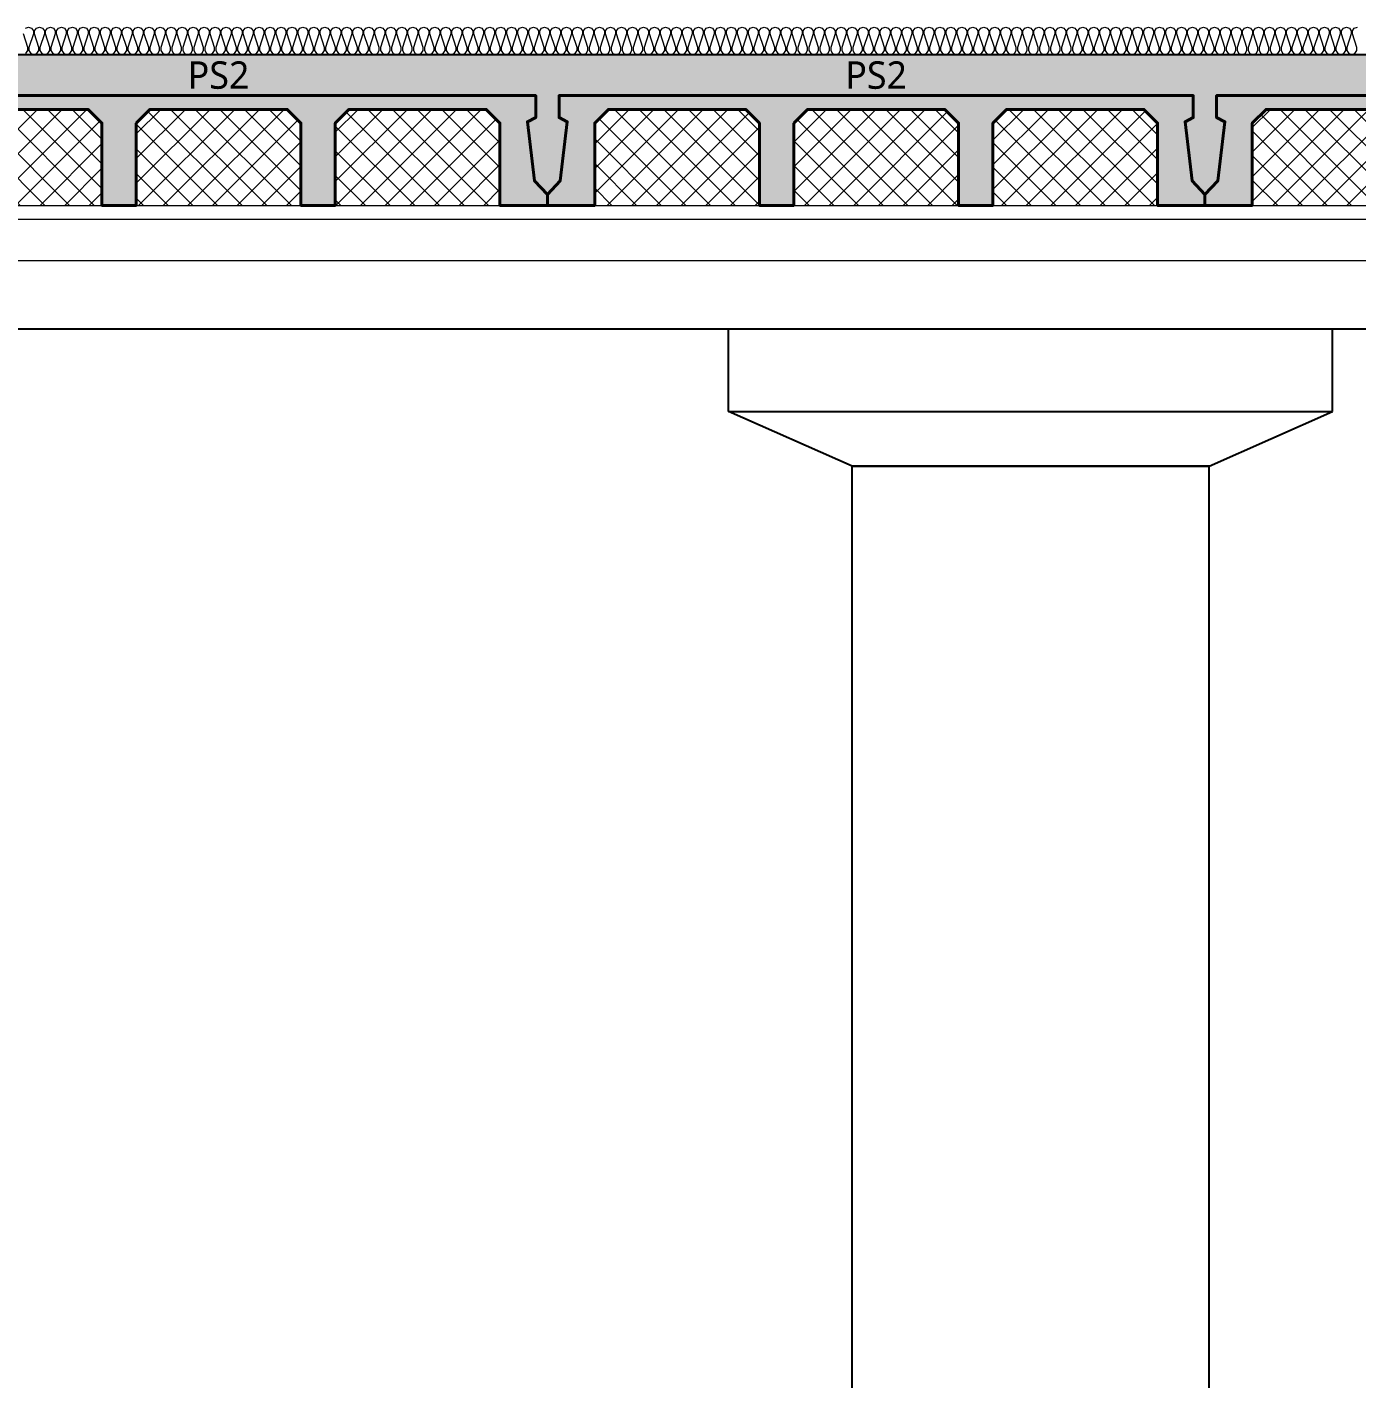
# Model space of a CAD drawing. Header units: millimetres. Extents: x 0 to 420000, y 0 to 297000.
# Drawn here: x 119357 to 124201, y 39375 to 44300 of the extents above; entities that cross this region are included whole.
import ezdxf
from ezdxf.enums import TextEntityAlignment as Align

# ---------------------------------------------------------------- set-up
doc = ezdxf.new("R2010")
doc.units = ezdxf.units.MM
doc.linetypes.add('0731_main_plan$0$form_$0$y-Landschaft$0$_$1$20120914_Verkehrsflächen_Grün$0$20120628_xref - Gammel$1$3_H-GL_F1_U3 - Default$0${ Offset Lines }', pattern=[0])
doc.linetypes.add('CEN', pattern=[62, 60, -1, 0, -1])
for name, color, linetype, lineweight in [('A-AXIS-LINE', 1, 'CEN', 15), ('A-CONC-LIN1', 2, 'Continuous', 40), ('A-CONC-LIN2', 7, 'Continuous', 25), ('A-ELEV-LIN2', 7, 'Continuous', 25), ('A-XXXX-INSL1', 15, 'Continuous', 18), ('A-XXXX-INSL2', 8, 'Continuous', 18)]:
    doc.layers.add(name, color=color, linetype=linetype, lineweight=lineweight)
doc.layers.add('A-CONC-SOLD', color=253, linetype='CEN')
doc.layers.add('A-XXXX-NPLT', color=144, linetype='Continuous', lineweight=15, plot=False)
doc.styles.add('맑은고딕', font='')
doc.styles.get('맑은고딕').set_extended_font_data('Malgun Gothic')

# ---------------------------------------------------------------- blocks, each defined once
blk = doc.blocks.new('axis(211208)')
at = {"layer": 'A-AXIS-LINE', "ltscale": 1000}
blk.add_line((4631788.1, -422118.7), (4955413.1, -422118.7), dxfattribs=at)
blk = doc.blocks.new('PS2')
at = {"layer": 'A-CONC-SOLD'}
h = blk.add_hatch(color=256, dxfattribs=at)
h.dxf.hatch_style = 1
h.paths.add_polyline_path([(1197.5, 0), (-1197.5, 0), (-1197.5, -510), (-1150.5, -460), (-1125, -245), (-1155, -230), (-1155, -150), (1155, -150), (1155, -230), (1125, -245), (1150.5, -460), (1197.5, -510)])
h = blk.add_hatch(color=256, dxfattribs=at)
h.dxf.hatch_style = 1
h.paths.add_polyline_path([(-1150.5, -460), (-1197.5, -510), (-1197.5, -550), (-1025, -550), (-1025, -510), (-1025, -250), (-975, -200), (-475, -200), (-425, -250), (-425, -510), (-425, -550), (-300, -550), (-300, -510), (-300, -250), (-250, -200), (250, -200), (300, -250), (300, -510), (300, -550), (425, -550), (425, -510), (425, -250), (475, -200), (975, -200), (1025, -250), (1025, -510), (1025, -550), (1197.5, -550), (1197.5, -510), (1150.5, -460), (1125, -245), (1155, -230), (1155, -150), (-1155, -150), (-1155, -230), (-1125, -245)])
at = {"layer": 'A-XXXX-INSL2'}
h = blk.add_hatch(dxfattribs=at)
h.set_pattern_fill('ANSI37', color=256, scale=20)
h.set_pattern_definition([(45, (-289951.5, -41968), (-44.90128, 44.90128), []), (135, (-289951.5, -41968), (-44.90128, -44.90128), [])])
h.paths.add_polyline_path([(-975, -200), (-1025, -250), (-1025, -510), (-1025, -550), (-425, -550), (-425, -510), (-425, -250), (-475, -200)])
h.paths.add_polyline_path([(-250, -200), (-300, -250), (-300, -510), (-300, -550), (300, -550), (300, -510), (300, -250), (250, -200)])
h.paths.add_polyline_path([(425, -510), (425, -550), (1025, -550), (1025, -510), (1025, -250), (975, -200), (475, -200), (425, -250)])
at = {"layer": 'A-CONC-LIN1', "color": 2, "linetype": '0731_main_plan$0$form_$0$y-Landschaft$0$_$1$20120914_Verkehrsflächen_Grün$0$20120628_xref - Gammel$1$3_H-GL_F1_U3 - Default$0${ Offset Lines }'}
blk.add_lwpolyline([(-300, -250), (-300, -510), (-300, -510), (-300, -550), (-425, -550), (-425, -510), (-425, -510), (-425, -250), (-475, -200), (-975, -200), (-1025, -250), (-1025, -510), (-1025, -510), (-1025, -550), (-1197.5, -550), (-1197.5, -510), (-1150.5, -460), (-1125, -245), (-1155, -230), (-1155, -150), (1155, -150), (1155, -230), (1125, -245), (1150.5, -460), (1197.5, -510), (1197.5, -550), (1025, -550), (1025, -510), (1025, -510), (1025, -250), (975, -200), (475, -200), (425, -250), (425, -510), (425, -510), (425, -550), (300, -550), (300, -510), (300, -510), (300, -250), (250, -200), (-250, -200)], close=True, dxfattribs=at)
at = {"layer": 'A-CONC-LIN2'}
blk.add_line((-1197.5, 0), (1197.5, 0), dxfattribs=at)
at = {"layer": 'A-XXXX-NPLT'}
for p, q in [((-1025, -550), (-425, -550)), ((-300, -550), (300, -550)), ((425, -550), (1025, -550))]:
    blk.add_line(p, q, dxfattribs=at)
at = {"layer": 'A-XXXX-NPLT', "style": '맑은고딕'}
blk.add_text('PS2', height=100, dxfattribs=at).set_placement((0, -75), align=Align.MIDDLE)
blk = doc.blocks.new('냉동층(220321)')
at = {"layer": 'A-ELEV-LIN2'}
for p, q in [((4683400.3, -402368.7), (4737823.8, -402368.7)), ((4692223.8, -402668.7), (4692223.8, -402368.7)), ((4694423.8, -402668.7), (4694423.8, -402368.7)), ((4692223.8, -402668.7), (4694423.8, -402668.7)), ((4692673.8, -402868.7), (4692223.8, -402668.7)), ((4693973.8, -402868.7), (4694423.8, -402668.7)), ((4692673.8, -402868.7), (4693973.8, -402868.7)), ((4692673.8, -411118.7), (4692673.8, -402868.7)), ((4693973.8, -402868.7), (4692673.8, -402868.7)), ((4693973.8, -411118.7), (4693973.8, -402868.7))]:
    blk.add_line(p, q, dxfattribs=at)
at = {"layer": 'A-XXXX-INSL1'}
blk.add_lwpolyline([(4685273.8, -401968.7), (4725973.8, -401968.7), (4725973.8, -402418.7), (4726673.8, -402418.7), (4726673.8, -401968.7), (4734973.8, -401968.7)], dxfattribs=at)
at = {"layer": 'A-XXXX-INSL2'}
for points in [[(4689664.8, -401364.7), (4689671.8, -401354.7), (4689671.8, -401343.7), (4689655.8, -401293.7)], [(4689662.8, -401272.7), (4689673.8, -401268.7), (4689684.8, -401272.7), (4689691.8, -401282.7), (4689691.8, -401293.7), (4689675.8, -401343.7), (4689675.8, -401354.7), (4689682.8, -401364.7), (4689693.8, -401368.7), (4689704.8, -401364.7), (4689711.8, -401354.7), (4689711.8, -401343.7), (4689695.8, -401293.7), (4689695.8, -401282.7), (4689702.8, -401272.7), (4689713.8, -401268.7), (4689724.8, -401272.7), (4689731.8, -401282.7), (4689731.8, -401293.7), (4689715.8, -401343.7), (4689715.8, -401354.7), (4689722.8, -401364.7), (4689733.8, -401368.7), (4689744.8, -401364.7), (4689751.8, -401354.7), (4689751.8, -401343.7), (4689735.8, -401293.7), (4689735.8, -401282.7), (4689742.8, -401272.7), (4689753.8, -401268.7), (4689764.8, -401272.7), (4689771.8, -401282.7), (4689771.8, -401293.7), (4689755.8, -401343.7), (4689755.8, -401354.7), (4689762.8, -401364.7), (4689773.8, -401368.7), (4689784.8, -401364.7), (4689791.8, -401354.7), (4689791.8, -401343.7), (4689775.8, -401293.7), (4689775.8, -401282.7), (4689782.8, -401272.7), (4689793.8, -401268.7), (4689804.8, -401272.7), (4689811.8, -401282.7), (4689811.8, -401293.7), (4689795.8, -401343.7), (4689795.8, -401354.7), (4689802.8, -401364.7), (4689813.8, -401368.7), (4689824.8, -401364.7), (4689831.8, -401354.7), (4689831.8, -401343.7), (4689815.8, -401293.7), (4689815.8, -401282.7), (4689822.8, -401272.7), (4689833.8, -401268.7), (4689844.8, -401272.7), (4689851.8, -401282.7), (4689851.8, -401293.7), (4689835.8, -401343.7), (4689835.8, -401354.7), (4689842.8, -401364.7), (4689853.8, -401368.7), (4689864.8, -401364.7), (4689871.8, -401354.7), (4689871.8, -401343.7), (4689855.8, -401293.7), (4689855.8, -401282.7), (4689862.8, -401272.7), (4689873.8, -401268.7), (4689884.8, -401272.7), (4689891.8, -401282.7), (4689891.8, -401293.7), (4689875.8, -401343.7), (4689875.8, -401354.7), (4689882.8, -401364.7), (4689893.8, -401368.7), (4689904.8, -401364.7), (4689911.8, -401354.7), (4689911.8, -401343.7), (4689895.8, -401293.7), (4689895.8, -401282.7), (4689902.8, -401272.7), (4689913.8, -401268.7), (4689924.8, -401272.7), (4689931.8, -401282.7), (4689931.8, -401293.7), (4689915.8, -401343.7), (4689915.8, -401354.7), (4689922.8, -401364.7), (4689933.8, -401368.7), (4689944.8, -401364.7), (4689951.8, -401354.7), (4689951.8, -401343.7), (4689935.8, -401293.7), (4689935.8, -401282.7), (4689942.8, -401272.7), (4689953.8, -401268.7), (4689964.8, -401272.7), (4689971.8, -401282.7), (4689971.8, -401293.7), (4689955.8, -401343.7), (4689955.8, -401354.7), (4689962.8, -401364.7), (4689973.8, -401368.7), (4689984.8, -401364.7), (4689991.8, -401354.7), (4689991.8, -401343.7), (4689975.8, -401293.7), (4689975.8, -401282.7), (4689982.8, -401272.7), (4689993.8, -401268.7), (4690004.8, -401272.7), (4690011.8, -401282.7), (4690011.8, -401293.7), (4689995.8, -401343.7), (4689995.8, -401354.7), (4690002.8, -401364.7), (4690013.8, -401368.7), (4690024.8, -401364.7), (4690031.8, -401354.7), (4690031.8, -401343.7), (4690015.8, -401293.7), (4690015.8, -401282.7), (4690022.8, -401272.7), (4690033.8, -401268.7), (4690044.8, -401272.7), (4690051.8, -401282.7), (4690051.8, -401293.7), (4690035.8, -401343.7), (4690035.8, -401354.7), (4690042.8, -401364.7), (4690053.8, -401368.7), (4690064.8, -401364.7), (4690071.8, -401354.7), (4690071.8, -401343.7), (4690055.8, -401293.7), (4690055.8, -401282.7), (4690062.8, -401272.7), (4690073.8, -401268.7), (4690084.8, -401272.7), (4690091.8, -401282.7), (4690091.8, -401293.7), (4690075.8, -401343.7), (4690075.8, -401354.7), (4690082.8, -401364.7), (4690093.8, -401368.7), (4690104.8, -401364.7), (4690111.8, -401354.7), (4690111.8, -401343.7), (4690095.8, -401293.7), (4690095.8, -401282.7), (4690102.8, -401272.7), (4690113.8, -401268.7), (4690124.8, -401272.7), (4690131.8, -401282.7), (4690131.8, -401293.7), (4690115.8, -401343.7), (4690115.8, -401354.7), (4690122.8, -401364.7), (4690133.8, -401368.7), (4690144.8, -401364.7), (4690151.8, -401354.7), (4690151.8, -401343.7), (4690135.8, -401293.7), (4690135.8, -401282.7), (4690142.8, -401272.7), (4690153.8, -401268.7), (4690164.8, -401272.7), (4690171.8, -401282.7), (4690171.8, -401293.7), (4690155.8, -401343.7), (4690155.8, -401354.7), (4690162.8, -401364.7), (4690173.8, -401368.7), (4690184.8, -401364.7), (4690191.8, -401354.7), (4690191.8, -401343.7), (4690175.8, -401293.7), (4690175.8, -401282.7), (4690182.8, -401272.7), (4690193.8, -401268.7), (4690204.8, -401272.7), (4690211.8, -401282.7), (4690211.8, -401293.7), (4690195.8, -401343.7), (4690195.8, -401354.7), (4690202.8, -401364.7), (4690213.8, -401368.7), (4690224.8, -401364.7), (4690231.8, -401354.7), (4690231.8, -401343.7), (4690215.8, -401293.7), (4690215.8, -401282.7), (4690222.8, -401272.7), (4690233.8, -401268.7), (4690244.8, -401272.7), (4690251.8, -401282.7), (4690251.8, -401293.7), (4690235.8, -401343.7), (4690235.8, -401354.7), (4690242.8, -401364.7), (4690253.8, -401368.7), (4690264.8, -401364.7), (4690271.8, -401354.7), (4690271.8, -401343.7), (4690255.8, -401293.7), (4690255.8, -401282.7), (4690262.8, -401272.7), (4690273.8, -401268.7), (4690284.8, -401272.7), (4690291.8, -401282.7), (4690291.8, -401293.7), (4690275.8, -401343.7), (4690275.8, -401354.7), (4690282.8, -401364.7), (4690293.8, -401368.7), (4690304.8, -401364.7), (4690311.8, -401354.7), (4690311.8, -401343.7), (4690295.8, -401293.7), (4690295.8, -401282.7), (4690302.8, -401272.7), (4690313.8, -401268.7), (4690324.8, -401272.7), (4690331.8, -401282.7), (4690331.8, -401293.7), (4690315.8, -401343.7), (4690315.8, -401354.7), (4690322.8, -401364.7), (4690333.8, -401368.7), (4690344.8, -401364.7), (4690351.8, -401354.7), (4690351.8, -401343.7), (4690335.8, -401293.7), (4690335.8, -401282.7), (4690342.8, -401272.7), (4690353.8, -401268.7), (4690364.8, -401272.7), (4690371.8, -401282.7), (4690371.8, -401293.7), (4690355.8, -401343.7), (4690355.8, -401354.7), (4690362.8, -401364.7), (4690373.8, -401368.7), (4690384.8, -401364.7), (4690391.8, -401354.7), (4690391.8, -401343.7), (4690375.8, -401293.7), (4690375.8, -401282.7), (4690382.8, -401272.7), (4690393.8, -401268.7), (4690404.8, -401272.7), (4690411.8, -401282.7), (4690411.8, -401293.7), (4690395.8, -401343.7), (4690395.8, -401354.7), (4690402.8, -401364.7), (4690413.8, -401368.7), (4690424.8, -401364.7), (4690431.8, -401354.7), (4690431.8, -401343.7), (4690415.8, -401293.7), (4690415.8, -401282.7), (4690422.8, -401272.7), (4690433.8, -401268.7), (4690444.8, -401272.7), (4690451.8, -401282.7), (4690451.8, -401293.7), (4690435.8, -401343.7), (4690435.8, -401354.7), (4690442.8, -401364.7), (4690453.8, -401368.7), (4690464.8, -401364.7), (4690471.8, -401354.7), (4690471.8, -401343.7), (4690455.8, -401293.7), (4690455.8, -401282.7), (4690462.8, -401272.7), (4690473.8, -401268.7), (4690484.8, -401272.7), (4690491.8, -401282.7), (4690491.8, -401293.7), (4690475.8, -401343.7), (4690475.8, -401354.7), (4690482.8, -401364.7), (4690493.8, -401368.7), (4690504.8, -401364.7), (4690511.8, -401354.7), (4690511.8, -401343.7), (4690495.8, -401293.7), (4690495.8, -401282.7), (4690502.8, -401272.7), (4690513.8, -401268.7), (4690524.8, -401272.7), (4690531.8, -401282.7), (4690531.8, -401293.7), (4690515.8, -401343.7), (4690515.8, -401354.7), (4690522.8, -401364.7), (4690533.8, -401368.7), (4690544.8, -401364.7), (4690551.8, -401354.7), (4690551.8, -401343.7), (4690535.8, -401293.7), (4690535.8, -401282.7), (4690542.8, -401272.7), (4690553.8, -401268.7), (4690564.8, -401272.7), (4690571.8, -401282.7), (4690571.8, -401293.7), (4690555.8, -401343.7), (4690555.8, -401354.7), (4690562.8, -401364.7), (4690573.8, -401368.7), (4690584.8, -401364.7), (4690591.8, -401354.7), (4690591.8, -401343.7), (4690575.8, -401293.7), (4690575.8, -401282.7), (4690582.8, -401272.7), (4690593.8, -401268.7), (4690604.8, -401272.7), (4690611.8, -401282.7), (4690611.8, -401293.7), (4690595.8, -401343.7), (4690595.8, -401354.7), (4690602.8, -401364.7), (4690613.8, -401368.7), (4690624.8, -401364.7), (4690631.8, -401354.7), (4690631.8, -401343.7), (4690615.8, -401293.7), (4690615.8, -401282.7), (4690622.8, -401272.7), (4690633.8, -401268.7), (4690644.8, -401272.7), (4690651.8, -401282.7), (4690651.8, -401293.7), (4690635.8, -401343.7), (4690635.8, -401354.7), (4690642.8, -401364.7), (4690653.8, -401368.7), (4690664.8, -401364.7), (4690671.8, -401354.7), (4690671.8, -401343.7), (4690655.8, -401293.7), (4690655.8, -401282.7), (4690662.8, -401272.7), (4690673.8, -401268.7), (4690684.8, -401272.7), (4690691.8, -401282.7), (4690691.8, -401293.7), (4690675.8, -401343.7), (4690675.8, -401354.7), (4690682.8, -401364.7), (4690693.8, -401368.7), (4690704.8, -401364.7), (4690711.8, -401354.7), (4690711.8, -401343.7), (4690695.8, -401293.7), (4690695.8, -401282.7), (4690702.8, -401272.7), (4690713.8, -401268.7), (4690724.8, -401272.7), (4690731.8, -401282.7), (4690731.8, -401293.7), (4690715.8, -401343.7), (4690715.8, -401354.7), (4690722.8, -401364.7), (4690733.8, -401368.7), (4690744.8, -401364.7), (4690751.8, -401354.7), (4690751.8, -401343.7), (4690735.8, -401293.7), (4690735.8, -401282.7), (4690742.8, -401272.7), (4690753.8, -401268.7), (4690764.8, -401272.7), (4690771.8, -401282.7), (4690771.8, -401293.7), (4690755.8, -401343.7), (4690755.8, -401354.7), (4690762.8, -401364.7), (4690773.8, -401368.7), (4690784.8, -401364.7), (4690791.8, -401354.7), (4690791.8, -401343.7), (4690775.8, -401293.7), (4690775.8, -401282.7), (4690782.8, -401272.7), (4690793.8, -401268.7), (4690804.8, -401272.7), (4690811.8, -401282.7), (4690811.8, -401293.7), (4690795.8, -401343.7), (4690795.8, -401354.7), (4690802.8, -401364.7), (4690813.8, -401368.7), (4690824.8, -401364.7), (4690831.8, -401354.7), (4690831.8, -401343.7), (4690815.8, -401293.7), (4690815.8, -401282.7), (4690822.8, -401272.7), (4690833.8, -401268.7), (4690844.8, -401272.7), (4690851.8, -401282.7), (4690851.8, -401293.7), (4690835.8, -401343.7), (4690835.8, -401354.7), (4690842.8, -401364.7), (4690853.8, -401368.7), (4690864.8, -401364.7), (4690871.8, -401354.7), (4690871.8, -401343.7), (4690855.8, -401293.7), (4690855.8, -401282.7), (4690862.8, -401272.7), (4690873.8, -401268.7), (4690884.8, -401272.7), (4690891.8, -401282.7), (4690891.8, -401293.7), (4690875.8, -401343.7), (4690875.8, -401354.7), (4690882.8, -401364.7), (4690893.8, -401368.7), (4690904.8, -401364.7), (4690911.8, -401354.7), (4690911.8, -401343.7), (4690895.8, -401293.7), (4690895.8, -401282.7), (4690902.8, -401272.7), (4690913.8, -401268.7), (4690924.8, -401272.7), (4690931.8, -401282.7), (4690931.8, -401293.7), (4690915.8, -401343.7), (4690915.8, -401354.7), (4690922.8, -401364.7), (4690933.8, -401368.7), (4690944.8, -401364.7), (4690951.8, -401354.7), (4690951.8, -401343.7), (4690935.8, -401293.7), (4690935.8, -401282.7), (4690942.8, -401272.7), (4690953.8, -401268.7), (4690964.8, -401272.7), (4690971.8, -401282.7), (4690971.8, -401293.7), (4690955.8, -401343.7), (4690955.8, -401354.7), (4690962.8, -401364.7), (4690973.8, -401368.7), (4690984.8, -401364.7), (4690991.8, -401354.7), (4690991.8, -401343.7), (4690975.8, -401293.7), (4690975.8, -401282.7), (4690982.8, -401272.7), (4690993.8, -401268.7), (4691004.8, -401272.7), (4691011.8, -401282.7), (4691011.8, -401293.7), (4690995.8, -401343.7), (4690995.8, -401354.7), (4691002.8, -401364.7), (4691013.8, -401368.7), (4691024.8, -401364.7), (4691031.8, -401354.7), (4691031.8, -401343.7), (4691015.8, -401293.7), (4691015.8, -401282.7), (4691022.8, -401272.7), (4691033.8, -401268.7), (4691044.8, -401272.7), (4691051.8, -401282.7), (4691051.8, -401293.7), (4691035.8, -401343.7), (4691035.8, -401354.7), (4691042.8, -401364.7), (4691053.8, -401368.7), (4691064.8, -401364.7), (4691071.8, -401354.7), (4691071.8, -401343.7), (4691055.8, -401293.7), (4691055.8, -401282.7), (4691062.8, -401272.7), (4691073.8, -401268.7), (4691084.8, -401272.7), (4691091.8, -401282.7), (4691091.8, -401293.7), (4691075.8, -401343.7), (4691075.8, -401354.7), (4691082.8, -401364.7), (4691093.8, -401368.7), (4691104.8, -401364.7), (4691111.8, -401354.7), (4691111.8, -401343.7), (4691095.8, -401293.7), (4691095.8, -401282.7), (4691102.8, -401272.7), (4691113.8, -401268.7), (4691124.8, -401272.7), (4691131.8, -401282.7), (4691131.8, -401293.7), (4691115.8, -401343.7), (4691115.8, -401354.7), (4691122.8, -401364.7), (4691133.8, -401368.7), (4691144.8, -401364.7), (4691151.8, -401354.7), (4691151.8, -401343.7), (4691135.8, -401293.7), (4691135.8, -401282.7), (4691142.8, -401272.7), (4691153.8, -401268.7), (4691164.8, -401272.7), (4691171.8, -401282.7), (4691171.8, -401293.7), (4691155.8, -401343.7), (4691155.8, -401354.7), (4691162.8, -401364.7), (4691173.8, -401368.7), (4691184.8, -401364.7), (4691191.8, -401354.7), (4691191.8, -401343.7), (4691175.8, -401293.7), (4691175.8, -401282.7), (4691182.8, -401272.7), (4691193.8, -401268.7), (4691204.8, -401272.7), (4691211.8, -401282.7), (4691211.8, -401293.7), (4691195.8, -401343.7), (4691195.8, -401354.7), (4691202.8, -401364.7), (4691213.8, -401368.7), (4691224.8, -401364.7), (4691231.8, -401354.7), (4691231.8, -401343.7), (4691215.8, -401293.7), (4691215.8, -401282.7), (4691222.8, -401272.7), (4691233.8, -401268.7), (4691244.8, -401272.7), (4691251.8, -401282.7), (4691251.8, -401293.7), (4691235.8, -401343.7), (4691235.8, -401354.7), (4691242.8, -401364.7), (4691253.8, -401368.7), (4691264.8, -401364.7), (4691271.8, -401354.7), (4691271.8, -401343.7), (4691255.8, -401293.7), (4691255.8, -401282.7), (4691262.8, -401272.7), (4691273.8, -401268.7), (4691284.8, -401272.7), (4691291.8, -401282.7), (4691291.8, -401293.7), (4691275.8, -401343.7), (4691275.8, -401354.7), (4691282.8, -401364.7), (4691293.8, -401368.7), (4691304.8, -401364.7), (4691311.8, -401354.7), (4691311.8, -401343.7), (4691295.8, -401293.7), (4691295.8, -401282.7), (4691302.8, -401272.7), (4691313.8, -401268.7), (4691324.8, -401272.7), (4691331.8, -401282.7), (4691331.8, -401293.7), (4691315.8, -401343.7), (4691315.8, -401354.7), (4691322.8, -401364.7), (4691333.8, -401368.7), (4691344.8, -401364.7), (4691351.8, -401354.7), (4691351.8, -401343.7), (4691335.8, -401293.7), (4691335.8, -401282.7), (4691342.8, -401272.7), (4691353.8, -401268.7), (4691364.8, -401272.7), (4691371.8, -401282.7), (4691371.8, -401293.7), (4691355.8, -401343.7), (4691355.8, -401354.7), (4691362.8, -401364.7), (4691373.8, -401368.7), (4691384.8, -401364.7), (4691391.8, -401354.7), (4691391.8, -401343.7), (4691375.8, -401293.7), (4691375.8, -401282.7), (4691382.8, -401272.7), (4691393.8, -401268.7), (4691404.8, -401272.7), (4691411.8, -401282.7), (4691411.8, -401293.7), (4691395.8, -401343.7), (4691395.8, -401354.7), (4691402.8, -401364.7), (4691413.8, -401368.7), (4691424.8, -401364.7), (4691431.8, -401354.7), (4691431.8, -401343.7), (4691415.8, -401293.7), (4691415.8, -401282.7), (4691422.8, -401272.7), (4691433.8, -401268.7), (4691444.8, -401272.7), (4691451.8, -401282.7), (4691451.8, -401293.7), (4691435.8, -401343.7), (4691435.8, -401354.7), (4691442.8, -401364.7), (4691453.8, -401368.7), (4691464.8, -401364.7), (4691471.8, -401354.7), (4691471.8, -401343.7), (4691455.8, -401293.7), (4691455.8, -401282.7), (4691462.8, -401272.7), (4691473.8, -401268.7), (4691484.8, -401272.7), (4691491.8, -401282.7), (4691491.8, -401293.7), (4691475.8, -401343.7), (4691475.8, -401354.7), (4691482.8, -401364.7), (4691493.8, -401368.7), (4691504.8, -401364.7), (4691511.8, -401354.7), (4691511.8, -401343.7), (4691495.8, -401293.7), (4691495.8, -401282.7), (4691502.8, -401272.7), (4691513.8, -401268.7), (4691524.8, -401272.7), (4691531.8, -401282.7), (4691531.8, -401293.7), (4691515.8, -401343.7), (4691515.8, -401354.7), (4691522.8, -401364.7), (4691533.8, -401368.7), (4691544.8, -401364.7), (4691551.8, -401354.7), (4691551.8, -401343.7), (4691535.8, -401293.7), (4691535.8, -401282.7), (4691542.8, -401272.7), (4691553.8, -401268.7), (4691564.8, -401272.7), (4691571.8, -401282.7), (4691571.8, -401293.7), (4691555.8, -401343.7), (4691555.8, -401354.7), (4691562.8, -401364.7), (4691573.8, -401368.7), (4691584.8, -401364.7), (4691591.8, -401354.7), (4691591.8, -401343.7), (4691575.8, -401293.7), (4691575.8, -401282.7), (4691582.8, -401272.7), (4691593.8, -401268.7), (4691604.8, -401272.7), (4691611.8, -401282.7), (4691611.8, -401293.7), (4691595.8, -401343.7), (4691595.8, -401354.7), (4691602.8, -401364.7), (4691613.8, -401368.7), (4691624.8, -401364.7), (4691631.8, -401354.7), (4691631.8, -401343.7), (4691615.8, -401293.7), (4691615.8, -401282.7), (4691622.8, -401272.7), (4691633.8, -401268.7), (4691644.8, -401272.7), (4691651.8, -401282.7), (4691651.8, -401293.7), (4691635.8, -401343.7), (4691635.8, -401354.7), (4691642.8, -401364.7), (4691653.8, -401368.7), (4691664.8, -401364.7), (4691671.8, -401354.7), (4691671.8, -401343.7), (4691655.8, -401293.7), (4691655.8, -401282.7), (4691662.8, -401272.7), (4691673.8, -401268.7), (4691684.8, -401272.7), (4691691.8, -401282.7), (4691691.8, -401293.7), (4691675.8, -401343.7), (4691675.8, -401354.7), (4691682.8, -401364.7), (4691693.8, -401368.7), (4691704.8, -401364.7), (4691711.8, -401354.7), (4691711.8, -401343.7), (4691695.8, -401293.7), (4691695.8, -401282.7), (4691702.8, -401272.7), (4691713.8, -401268.7), (4691724.8, -401272.7), (4691731.8, -401282.7), (4691731.8, -401293.7), (4691715.8, -401343.7), (4691715.8, -401354.7), (4691722.8, -401364.7), (4691733.8, -401368.7), (4691744.8, -401364.7), (4691751.8, -401354.7), (4691751.8, -401343.7), (4691735.8, -401293.7), (4691735.8, -401282.7), (4691742.8, -401272.7), (4691753.8, -401268.7), (4691764.8, -401272.7), (4691771.8, -401282.7), (4691771.8, -401293.7), (4691755.8, -401343.7), (4691755.8, -401354.7), (4691762.8, -401364.7), (4691773.8, -401368.7), (4691784.8, -401364.7), (4691791.8, -401354.7), (4691791.8, -401343.7), (4691775.8, -401293.7), (4691775.8, -401282.7), (4691782.8, -401272.7), (4691793.8, -401268.7), (4691804.8, -401272.7), (4691811.8, -401282.7), (4691811.8, -401293.7), (4691795.8, -401343.7), (4691795.8, -401354.7), (4691802.8, -401364.7), (4691813.8, -401368.7), (4691824.8, -401364.7), (4691831.8, -401354.7), (4691831.8, -401343.7), (4691815.8, -401293.7), (4691815.8, -401282.7), (4691822.8, -401272.7), (4691833.8, -401268.7), (4691844.8, -401272.7), (4691851.8, -401282.7), (4691851.8, -401293.7), (4691835.8, -401343.7), (4691835.8, -401354.7), (4691842.8, -401364.7), (4691853.8, -401368.7), (4691864.8, -401364.7), (4691871.8, -401354.7), (4691871.8, -401343.7), (4691855.8, -401293.7), (4691855.8, -401282.7), (4691862.8, -401272.7), (4691873.8, -401268.7), (4691884.8, -401272.7), (4691891.8, -401282.7), (4691891.8, -401293.7), (4691875.8, -401343.7), (4691875.8, -401354.7), (4691882.8, -401364.7), (4691893.8, -401368.7), (4691904.8, -401364.7), (4691911.8, -401354.7), (4691911.8, -401343.7), (4691895.8, -401293.7), (4691895.8, -401282.7), (4691902.8, -401272.7), (4691913.8, -401268.7), (4691924.8, -401272.7), (4691931.8, -401282.7), (4691931.8, -401293.7), (4691915.8, -401343.7), (4691915.8, -401354.7), (4691922.8, -401364.7), (4691933.8, -401368.7), (4691944.8, -401364.7), (4691951.8, -401354.7), (4691951.8, -401343.7), (4691935.8, -401293.7), (4691935.8, -401282.7), (4691942.8, -401272.7), (4691953.8, -401268.7), (4691964.8, -401272.7), (4691971.8, -401282.7), (4691971.8, -401293.7), (4691955.8, -401343.7), (4691955.8, -401354.7), (4691962.8, -401364.7), (4691973.8, -401368.7), (4691984.8, -401364.7), (4691991.8, -401354.7), (4691991.8, -401343.7), (4691975.8, -401293.7), (4691975.8, -401282.7), (4691982.8, -401272.7), (4691993.8, -401268.7), (4692004.8, -401272.7), (4692011.8, -401282.7), (4692011.8, -401293.7), (4691995.8, -401343.7), (4691995.8, -401354.7), (4692002.8, -401364.7), (4692013.8, -401368.7), (4692024.8, -401364.7), (4692031.8, -401354.7), (4692031.8, -401343.7), (4692015.8, -401293.7), (4692015.8, -401282.7), (4692022.8, -401272.7), (4692033.8, -401268.7), (4692044.8, -401272.7), (4692051.8, -401282.7), (4692051.8, -401293.7), (4692035.8, -401343.7), (4692035.8, -401354.7), (4692042.8, -401364.7), (4692053.8, -401368.7), (4692064.8, -401364.7), (4692071.8, -401354.7), (4692071.8, -401343.7), (4692055.8, -401293.7), (4692055.8, -401282.7), (4692062.8, -401272.7), (4692073.8, -401268.7), (4692084.8, -401272.7), (4692091.8, -401282.7), (4692091.8, -401293.7), (4692075.8, -401343.7), (4692075.8, -401354.7), (4692082.8, -401364.7), (4692093.8, -401368.7), (4692104.8, -401364.7), (4692111.8, -401354.7), (4692111.8, -401343.7), (4692095.8, -401293.7), (4692095.8, -401282.7), (4692102.8, -401272.7), (4692113.8, -401268.7), (4692124.8, -401272.7), (4692131.8, -401282.7), (4692131.8, -401293.7), (4692115.8, -401343.7), (4692115.8, -401354.7), (4692122.8, -401364.7), (4692133.8, -401368.7), (4692144.8, -401364.7), (4692151.8, -401354.7), (4692151.8, -401343.7), (4692135.8, -401293.7), (4692135.8, -401282.7), (4692142.8, -401272.7), (4692153.8, -401268.7), (4692164.8, -401272.7), (4692171.8, -401282.7), (4692171.8, -401293.7), (4692155.8, -401343.7), (4692155.8, -401354.7), (4692162.8, -401364.7), (4692173.8, -401368.7), (4692184.8, -401364.7), (4692191.8, -401354.7), (4692191.8, -401343.7), (4692175.8, -401293.7), (4692175.8, -401282.7), (4692182.8, -401272.7), (4692193.8, -401268.7), (4692204.8, -401272.7), (4692211.8, -401282.7), (4692211.8, -401293.7), (4692195.8, -401343.7), (4692195.8, -401354.7), (4692202.8, -401364.7), (4692213.8, -401368.7), (4692224.8, -401364.7), (4692231.8, -401354.7), (4692231.8, -401343.7), (4692215.8, -401293.7), (4692215.8, -401282.7), (4692222.8, -401272.7), (4692233.8, -401268.7), (4692244.8, -401272.7), (4692251.8, -401282.7), (4692251.8, -401293.7), (4692235.8, -401343.7), (4692235.8, -401354.7), (4692242.8, -401364.7), (4692253.8, -401368.7), (4692264.8, -401364.7), (4692271.8, -401354.7), (4692271.8, -401343.7), (4692255.8, -401293.7), (4692255.8, -401282.7), (4692262.8, -401272.7), (4692273.8, -401268.7), (4692284.8, -401272.7), (4692291.8, -401282.7), (4692291.8, -401293.7), (4692275.8, -401343.7), (4692275.8, -401354.7), (4692282.8, -401364.7), (4692293.8, -401368.7), (4692304.8, -401364.7), (4692311.8, -401354.7), (4692311.8, -401343.7), (4692295.8, -401293.7), (4692295.8, -401282.7), (4692302.8, -401272.7), (4692313.8, -401268.7), (4692324.8, -401272.7), (4692331.8, -401282.7), (4692331.8, -401293.7), (4692315.8, -401343.7), (4692315.8, -401354.7), (4692322.8, -401364.7), (4692333.8, -401368.7), (4692344.8, -401364.7), (4692351.8, -401354.7), (4692351.8, -401343.7), (4692335.8, -401293.7), (4692335.8, -401282.7), (4692342.8, -401272.7), (4692353.8, -401268.7), (4692364.8, -401272.7), (4692371.8, -401282.7), (4692371.8, -401293.7), (4692355.8, -401343.7), (4692355.8, -401354.7), (4692362.8, -401364.7), (4692373.8, -401368.7), (4692384.8, -401364.7), (4692391.8, -401354.7), (4692391.8, -401343.7), (4692375.8, -401293.7), (4692375.8, -401282.7), (4692382.8, -401272.7), (4692393.8, -401268.7), (4692404.8, -401272.7), (4692411.8, -401282.7), (4692411.8, -401293.7), (4692395.8, -401343.7), (4692395.8, -401354.7), (4692402.8, -401364.7), (4692413.8, -401368.7), (4692424.8, -401364.7), (4692431.8, -401354.7), (4692431.8, -401343.7), (4692415.8, -401293.7), (4692415.8, -401282.7), (4692422.8, -401272.7), (4692433.8, -401268.7), (4692444.8, -401272.7), (4692451.8, -401282.7), (4692451.8, -401293.7), (4692435.8, -401343.7), (4692435.8, -401354.7), (4692442.8, -401364.7), (4692453.8, -401368.7), (4692464.8, -401364.7), (4692471.8, -401354.7), (4692471.8, -401343.7), (4692455.8, -401293.7), (4692455.8, -401282.7), (4692462.8, -401272.7), (4692473.8, -401268.7), (4692484.8, -401272.7), (4692491.8, -401282.7), (4692491.8, -401293.7), (4692475.8, -401343.7), (4692475.8, -401354.7), (4692482.8, -401364.7), (4692493.8, -401368.7), (4692504.8, -401364.7), (4692511.8, -401354.7), (4692511.8, -401343.7), (4692495.8, -401293.7), (4692495.8, -401282.7), (4692502.8, -401272.7), (4692513.8, -401268.7), (4692524.8, -401272.7), (4692531.8, -401282.7), (4692531.8, -401293.7), (4692515.8, -401343.7), (4692515.8, -401354.7), (4692522.8, -401364.7), (4692533.8, -401368.7), (4692544.8, -401364.7), (4692551.8, -401354.7), (4692551.8, -401343.7), (4692535.8, -401293.7), (4692535.8, -401282.7), (4692542.8, -401272.7), (4692553.8, -401268.7), (4692564.8, -401272.7), (4692571.8, -401282.7), (4692571.8, -401293.7), (4692555.8, -401343.7), (4692555.8, -401354.7), (4692562.8, -401364.7), (4692573.8, -401368.7), (4692584.8, -401364.7), (4692591.8, -401354.7), (4692591.8, -401343.7), (4692575.8, -401293.7), (4692575.8, -401282.7), (4692582.8, -401272.7), (4692593.8, -401268.7), (4692604.8, -401272.7), (4692611.8, -401282.7), (4692611.8, -401293.7), (4692595.8, -401343.7), (4692595.8, -401354.7), (4692602.8, -401364.7), (4692613.8, -401368.7), (4692624.8, -401364.7), (4692631.8, -401354.7), (4692631.8, -401343.7), (4692615.8, -401293.7), (4692615.8, -401282.7), (4692622.8, -401272.7), (4692633.8, -401268.7), (4692644.8, -401272.7), (4692651.8, -401282.7), (4692651.8, -401293.7), (4692635.8, -401343.7), (4692635.8, -401354.7), (4692642.8, -401364.7), (4692653.8, -401368.7), (4692664.8, -401364.7), (4692671.8, -401354.7), (4692671.8, -401343.7), (4692655.8, -401293.7), (4692655.8, -401282.7), (4692662.8, -401272.7), (4692673.8, -401268.7), (4692684.8, -401272.7), (4692691.8, -401282.7), (4692691.8, -401293.7), (4692675.8, -401343.7), (4692675.8, -401354.7), (4692682.8, -401364.7), (4692693.8, -401368.7), (4692704.8, -401364.7), (4692711.8, -401354.7), (4692711.8, -401343.7), (4692695.8, -401293.7), (4692695.8, -401282.7), (4692702.8, -401272.7), (4692713.8, -401268.7), (4692724.8, -401272.7), (4692731.8, -401282.7), (4692731.8, -401293.7), (4692715.8, -401343.7), (4692715.8, -401354.7), (4692722.8, -401364.7), (4692733.8, -401368.7), (4692744.8, -401364.7), (4692751.8, -401354.7), (4692751.8, -401343.7), (4692735.8, -401293.7), (4692735.8, -401282.7), (4692742.8, -401272.7), (4692753.8, -401268.7), (4692764.8, -401272.7), (4692771.8, -401282.7), (4692771.8, -401293.7), (4692755.8, -401343.7), (4692755.8, -401354.7), (4692762.8, -401364.7), (4692773.8, -401368.7), (4692784.8, -401364.7), (4692791.8, -401354.7), (4692791.8, -401343.7), (4692775.8, -401293.7), (4692775.8, -401282.7), (4692782.8, -401272.7), (4692793.8, -401268.7), (4692804.8, -401272.7), (4692811.8, -401282.7), (4692811.8, -401293.7), (4692795.8, -401343.7), (4692795.8, -401354.7), (4692802.8, -401364.7), (4692813.8, -401368.7), (4692824.8, -401364.7), (4692831.8, -401354.7), (4692831.8, -401343.7), (4692815.8, -401293.7), (4692815.8, -401282.7), (4692822.8, -401272.7), (4692833.8, -401268.7), (4692844.8, -401272.7), (4692851.8, -401282.7), (4692851.8, -401293.7), (4692835.8, -401343.7), (4692835.8, -401354.7), (4692842.8, -401364.7), (4692853.8, -401368.7), (4692864.8, -401364.7), (4692871.8, -401354.7), (4692871.8, -401343.7), (4692855.8, -401293.7), (4692855.8, -401282.7), (4692862.8, -401272.7), (4692873.8, -401268.7), (4692884.8, -401272.7), (4692891.8, -401282.7), (4692891.8, -401293.7), (4692875.8, -401343.7), (4692875.8, -401354.7), (4692882.8, -401364.7), (4692893.8, -401368.7), (4692904.8, -401364.7), (4692911.8, -401354.7), (4692911.8, -401343.7), (4692895.8, -401293.7), (4692895.8, -401282.7), (4692902.8, -401272.7), (4692913.8, -401268.7), (4692924.8, -401272.7), (4692931.8, -401282.7), (4692931.8, -401293.7), (4692915.8, -401343.7), (4692915.8, -401354.7), (4692922.8, -401364.7), (4692933.8, -401368.7), (4692944.8, -401364.7), (4692951.8, -401354.7), (4692951.8, -401343.7), (4692935.8, -401293.7), (4692935.8, -401282.7), (4692942.8, -401272.7), (4692953.8, -401268.7), (4692964.8, -401272.7), (4692971.8, -401282.7), (4692971.8, -401293.7), (4692955.8, -401343.7), (4692955.8, -401354.7), (4692962.8, -401364.7), (4692973.8, -401368.7), (4692984.8, -401364.7), (4692991.8, -401354.7), (4692991.8, -401343.7), (4692975.8, -401293.7), (4692975.8, -401282.7), (4692982.8, -401272.7), (4692993.8, -401268.7), (4693004.8, -401272.7), (4693011.8, -401282.7), (4693011.8, -401293.7), (4692995.8, -401343.7), (4692995.8, -401354.7), (4693002.8, -401364.7), (4693013.8, -401368.7), (4693024.8, -401364.7), (4693031.8, -401354.7), (4693031.8, -401343.7), (4693015.8, -401293.7), (4693015.8, -401282.7), (4693022.8, -401272.7), (4693033.8, -401268.7), (4693044.8, -401272.7), (4693051.8, -401282.7), (4693051.8, -401293.7), (4693035.8, -401343.7), (4693035.8, -401354.7), (4693042.8, -401364.7), (4693053.8, -401368.7), (4693064.8, -401364.7), (4693071.8, -401354.7), (4693071.8, -401343.7), (4693055.8, -401293.7), (4693055.8, -401282.7), (4693062.8, -401272.7), (4693073.8, -401268.7), (4693084.8, -401272.7), (4693091.8, -401282.7), (4693091.8, -401293.7), (4693075.8, -401343.7), (4693075.8, -401354.7), (4693082.8, -401364.7), (4693093.8, -401368.7), (4693104.8, -401364.7), (4693111.8, -401354.7), (4693111.8, -401343.7), (4693095.8, -401293.7), (4693095.8, -401282.7), (4693102.8, -401272.7), (4693113.8, -401268.7), (4693124.8, -401272.7), (4693131.8, -401282.7), (4693131.8, -401293.7), (4693115.8, -401343.7), (4693115.8, -401354.7), (4693122.8, -401364.7), (4693133.8, -401368.7), (4693144.8, -401364.7), (4693151.8, -401354.7), (4693151.8, -401343.7), (4693135.8, -401293.7), (4693135.8, -401282.7), (4693142.8, -401272.7), (4693153.8, -401268.7), (4693164.8, -401272.7), (4693171.8, -401282.7), (4693171.8, -401293.7), (4693155.8, -401343.7), (4693155.8, -401354.7), (4693162.8, -401364.7), (4693173.8, -401368.7), (4693184.8, -401364.7), (4693191.8, -401354.7), (4693191.8, -401343.7), (4693175.8, -401293.7), (4693175.8, -401282.7), (4693182.8, -401272.7), (4693193.8, -401268.7), (4693204.8, -401272.7), (4693211.8, -401282.7), (4693211.8, -401293.7), (4693195.8, -401343.7), (4693195.8, -401354.7), (4693202.8, -401364.7), (4693213.8, -401368.7), (4693224.8, -401364.7), (4693231.8, -401354.7), (4693231.8, -401343.7), (4693215.8, -401293.7), (4693215.8, -401282.7), (4693222.8, -401272.7), (4693233.8, -401268.7), (4693244.8, -401272.7), (4693251.8, -401282.7), (4693251.8, -401293.7), (4693235.8, -401343.7), (4693235.8, -401354.7), (4693242.8, -401364.7), (4693253.8, -401368.7), (4693264.8, -401364.7), (4693271.8, -401354.7), (4693271.8, -401343.7), (4693255.8, -401293.7), (4693255.8, -401282.7), (4693262.8, -401272.7), (4693273.8, -401268.7), (4693284.8, -401272.7), (4693291.8, -401282.7), (4693291.8, -401293.7), (4693275.8, -401343.7), (4693275.8, -401354.7), (4693282.8, -401364.7), (4693293.8, -401368.7), (4693304.8, -401364.7), (4693311.8, -401354.7), (4693311.8, -401343.7), (4693295.8, -401293.7), (4693295.8, -401282.7), (4693302.8, -401272.7), (4693313.8, -401268.7), (4693324.8, -401272.7), (4693331.8, -401282.7), (4693331.8, -401293.7), (4693315.8, -401343.7), (4693315.8, -401354.7), (4693322.8, -401364.7), (4693333.8, -401368.7), (4693344.8, -401364.7), (4693351.8, -401354.7), (4693351.8, -401343.7), (4693335.8, -401293.7), (4693335.8, -401282.7), (4693342.8, -401272.7), (4693353.8, -401268.7), (4693364.8, -401272.7), (4693371.8, -401282.7), (4693371.8, -401293.7), (4693355.8, -401343.7), (4693355.8, -401354.7), (4693362.8, -401364.7), (4693373.8, -401368.7), (4693384.8, -401364.7), (4693391.8, -401354.7), (4693391.8, -401343.7), (4693375.8, -401293.7), (4693375.8, -401282.7), (4693382.8, -401272.7), (4693393.8, -401268.7), (4693404.8, -401272.7), (4693411.8, -401282.7), (4693411.8, -401293.7), (4693395.8, -401343.7), (4693395.8, -401354.7), (4693402.8, -401364.7), (4693413.8, -401368.7), (4693424.8, -401364.7), (4693431.8, -401354.7), (4693431.8, -401343.7), (4693415.8, -401293.7), (4693415.8, -401282.7), (4693422.8, -401272.7), (4693433.8, -401268.7), (4693444.8, -401272.7), (4693451.8, -401282.7), (4693451.8, -401293.7), (4693435.8, -401343.7), (4693435.8, -401354.7), (4693442.8, -401364.7), (4693453.8, -401368.7), (4693464.8, -401364.7), (4693471.8, -401354.7), (4693471.8, -401343.7), (4693455.8, -401293.7), (4693455.8, -401282.7), (4693462.8, -401272.7), (4693473.8, -401268.7), (4693484.8, -401272.7), (4693491.8, -401282.7), (4693491.8, -401293.7), (4693475.8, -401343.7), (4693475.8, -401354.7), (4693482.8, -401364.7), (4693493.8, -401368.7), (4693504.8, -401364.7), (4693511.8, -401354.7), (4693511.8, -401343.7), (4693495.8, -401293.7), (4693495.8, -401282.7), (4693502.8, -401272.7), (4693513.8, -401268.7), (4693524.8, -401272.7), (4693531.8, -401282.7), (4693531.8, -401293.7), (4693515.8, -401343.7), (4693515.8, -401354.7), (4693522.8, -401364.7), (4693533.8, -401368.7), (4693544.8, -401364.7), (4693551.8, -401354.7), (4693551.8, -401343.7), (4693535.8, -401293.7), (4693535.8, -401282.7), (4693542.8, -401272.7), (4693553.8, -401268.7), (4693564.8, -401272.7), (4693571.8, -401282.7), (4693571.8, -401293.7), (4693555.8, -401343.7), (4693555.8, -401354.7), (4693562.8, -401364.7), (4693573.8, -401368.7), (4693584.8, -401364.7), (4693591.8, -401354.7), (4693591.8, -401343.7), (4693575.8, -401293.7), (4693575.8, -401282.7), (4693582.8, -401272.7), (4693593.8, -401268.7), (4693604.8, -401272.7), (4693611.8, -401282.7), (4693611.8, -401293.7), (4693595.8, -401343.7), (4693595.8, -401354.7), (4693602.8, -401364.7), (4693613.8, -401368.7), (4693624.8, -401364.7), (4693631.8, -401354.7), (4693631.8, -401343.7), (4693615.8, -401293.7), (4693615.8, -401282.7), (4693622.8, -401272.7), (4693633.8, -401268.7), (4693644.8, -401272.7), (4693651.8, -401282.7), (4693651.8, -401293.7), (4693635.8, -401343.7), (4693635.8, -401354.7), (4693642.8, -401364.7), (4693653.8, -401368.7), (4693664.8, -401364.7), (4693671.8, -401354.7), (4693671.8, -401343.7), (4693655.8, -401293.7), (4693655.8, -401282.7), (4693662.8, -401272.7), (4693673.8, -401268.7), (4693684.8, -401272.7), (4693691.8, -401282.7), (4693691.8, -401293.7), (4693675.8, -401343.7), (4693675.8, -401354.7), (4693682.8, -401364.7), (4693693.8, -401368.7), (4693704.8, -401364.7), (4693711.8, -401354.7), (4693711.8, -401343.7), (4693695.8, -401293.7), (4693695.8, -401282.7), (4693702.8, -401272.7), (4693713.8, -401268.7), (4693724.8, -401272.7), (4693731.8, -401282.7), (4693731.8, -401293.7), (4693715.8, -401343.7), (4693715.8, -401354.7), (4693722.8, -401364.7), (4693733.8, -401368.7), (4693744.8, -401364.7), (4693751.8, -401354.7), (4693751.8, -401343.7), (4693735.8, -401293.7), (4693735.8, -401282.7), (4693742.8, -401272.7), (4693753.8, -401268.7), (4693764.8, -401272.7), (4693771.8, -401282.7), (4693771.8, -401293.7), (4693755.8, -401343.7), (4693755.8, -401354.7), (4693762.8, -401364.7), (4693773.8, -401368.7), (4693784.8, -401364.7), (4693791.8, -401354.7), (4693791.8, -401343.7), (4693775.8, -401293.7), (4693775.8, -401282.7), (4693782.8, -401272.7), (4693793.8, -401268.7), (4693804.8, -401272.7), (4693811.8, -401282.7), (4693811.8, -401293.7), (4693795.8, -401343.7), (4693795.8, -401354.7), (4693802.8, -401364.7), (4693813.8, -401368.7), (4693824.8, -401364.7), (4693831.8, -401354.7), (4693831.8, -401343.7), (4693815.8, -401293.7), (4693815.8, -401282.7), (4693822.8, -401272.7), (4693833.8, -401268.7), (4693844.8, -401272.7), (4693851.8, -401282.7), (4693851.8, -401293.7), (4693835.8, -401343.7), (4693835.8, -401354.7), (4693842.8, -401364.7), (4693853.8, -401368.7), (4693864.8, -401364.7), (4693871.8, -401354.7), (4693871.8, -401343.7), (4693855.8, -401293.7), (4693855.8, -401282.7), (4693862.8, -401272.7), (4693873.8, -401268.7), (4693884.8, -401272.7), (4693891.8, -401282.7), (4693891.8, -401293.7), (4693875.8, -401343.7), (4693875.8, -401354.7), (4693882.8, -401364.7), (4693893.8, -401368.7), (4693904.8, -401364.7), (4693911.8, -401354.7), (4693911.8, -401343.7), (4693895.8, -401293.7), (4693895.8, -401282.7), (4693902.8, -401272.7), (4693913.8, -401268.7), (4693924.8, -401272.7), (4693931.8, -401282.7), (4693931.8, -401293.7), (4693915.8, -401343.7), (4693915.8, -401354.7), (4693922.8, -401364.7), (4693933.8, -401368.7), (4693944.8, -401364.7), (4693951.8, -401354.7), (4693951.8, -401343.7), (4693935.8, -401293.7), (4693935.8, -401282.7), (4693942.8, -401272.7), (4693953.8, -401268.7), (4693964.8, -401272.7), (4693971.8, -401282.7), (4693971.8, -401293.7), (4693955.8, -401343.7), (4693955.8, -401354.7), (4693962.8, -401364.7), (4693973.8, -401368.7), (4693984.8, -401364.7), (4693991.8, -401354.7), (4693991.8, -401343.7), (4693975.8, -401293.7), (4693975.8, -401282.7), (4693982.8, -401272.7), (4693993.8, -401268.7), (4694004.8, -401272.7), (4694011.8, -401282.7), (4694011.8, -401293.7), (4693995.8, -401343.7), (4693995.8, -401354.7), (4694002.8, -401364.7), (4694013.8, -401368.7), (4694024.8, -401364.7), (4694031.8, -401354.7), (4694031.8, -401343.7), (4694015.8, -401293.7), (4694015.8, -401282.7), (4694022.8, -401272.7), (4694033.8, -401268.7), (4694044.8, -401272.7), (4694051.8, -401282.7), (4694051.8, -401293.7), (4694035.8, -401343.7), (4694035.8, -401354.7), (4694042.8, -401364.7), (4694053.8, -401368.7), (4694064.8, -401364.7), (4694071.8, -401354.7), (4694071.8, -401343.7), (4694055.8, -401293.7), (4694055.8, -401282.7), (4694062.8, -401272.7), (4694073.8, -401268.7), (4694084.8, -401272.7), (4694091.8, -401282.7), (4694091.8, -401293.7), (4694075.8, -401343.7), (4694075.8, -401354.7), (4694082.8, -401364.7), (4694093.8, -401368.7), (4694104.8, -401364.7), (4694111.8, -401354.7), (4694111.8, -401343.7), (4694095.8, -401293.7), (4694095.8, -401282.7), (4694102.8, -401272.7), (4694113.8, -401268.7), (4694124.8, -401272.7), (4694131.8, -401282.7), (4694131.8, -401293.7), (4694115.8, -401343.7), (4694115.8, -401354.7), (4694122.8, -401364.7), (4694133.8, -401368.7), (4694144.8, -401364.7), (4694151.8, -401354.7), (4694151.8, -401343.7), (4694135.8, -401293.7), (4694135.8, -401282.7), (4694142.8, -401272.7), (4694153.8, -401268.7), (4694164.8, -401272.7), (4694171.8, -401282.7), (4694171.8, -401293.7), (4694155.8, -401343.7), (4694155.8, -401354.7), (4694162.8, -401364.7), (4694173.8, -401368.7), (4694184.8, -401364.7), (4694191.8, -401354.7), (4694191.8, -401343.7), (4694175.8, -401293.7), (4694175.8, -401282.7), (4694182.8, -401272.7), (4694193.8, -401268.7), (4694204.8, -401272.7), (4694211.8, -401282.7), (4694211.8, -401293.7), (4694195.8, -401343.7), (4694195.8, -401354.7), (4694202.8, -401364.7), (4694213.8, -401368.7), (4694224.8, -401364.7), (4694231.8, -401354.7), (4694231.8, -401343.7), (4694215.8, -401293.7), (4694215.8, -401282.7), (4694222.8, -401272.7), (4694233.8, -401268.7), (4694244.8, -401272.7), (4694251.8, -401282.7), (4694251.8, -401293.7), (4694235.8, -401343.7), (4694235.8, -401354.7), (4694242.8, -401364.7), (4694253.8, -401368.7), (4694264.8, -401364.7), (4694271.8, -401354.7), (4694271.8, -401343.7), (4694255.8, -401293.7), (4694255.8, -401282.7), (4694262.8, -401272.7), (4694273.8, -401268.7), (4694284.8, -401272.7), (4694291.8, -401282.7), (4694291.8, -401293.7), (4694275.8, -401343.7), (4694275.8, -401354.7), (4694282.8, -401364.7), (4694293.8, -401368.7), (4694304.8, -401364.7), (4694311.8, -401354.7), (4694311.8, -401343.7), (4694295.8, -401293.7), (4694295.8, -401282.7), (4694302.8, -401272.7), (4694313.8, -401268.7), (4694324.8, -401272.7), (4694331.8, -401282.7), (4694331.8, -401293.7), (4694315.8, -401343.7), (4694315.8, -401354.7), (4694322.8, -401364.7), (4694333.8, -401368.7), (4694344.8, -401364.7), (4694351.8, -401354.7), (4694351.8, -401343.7), (4694335.8, -401293.7), (4694335.8, -401282.7), (4694342.8, -401272.7), (4694353.8, -401268.7), (4694364.8, -401272.7), (4694371.8, -401282.7), (4694371.8, -401293.7), (4694355.8, -401343.7), (4694355.8, -401354.7), (4694362.8, -401364.7), (4694373.8, -401368.7), (4694384.8, -401364.7), (4694391.8, -401354.7), (4694391.8, -401343.7), (4694375.8, -401293.7), (4694375.8, -401282.7), (4694382.8, -401272.7), (4694393.8, -401268.7), (4694404.8, -401272.7), (4694411.8, -401282.7), (4694411.8, -401293.7), (4694395.8, -401343.7), (4694395.8, -401354.7), (4694402.8, -401364.7), (4694413.8, -401368.7), (4694424.8, -401364.7), (4694431.8, -401354.7), (4694431.8, -401343.7), (4694415.8, -401293.7), (4694415.8, -401282.7), (4694422.8, -401272.7), (4694433.8, -401268.7), (4694444.8, -401272.7), (4694451.8, -401282.7), (4694451.8, -401293.7), (4694435.8, -401343.7), (4694435.8, -401354.7), (4694442.8, -401364.7), (4694453.8, -401368.7), (4694464.8, -401364.7), (4694471.8, -401354.7), (4694471.8, -401343.7), (4694455.8, -401293.7), (4694455.8, -401282.7), (4694462.8, -401272.7), (4694473.8, -401268.7), (4694484.8, -401272.7), (4694491.8, -401282.7), (4694491.8, -401293.7), (4694475.8, -401343.7), (4694475.8, -401354.7), (4694482.8, -401364.7), (4694493.8, -401368.7), (4694504.8, -401364.7), (4694511.8, -401354.7), (4694511.8, -401343.7), (4694495.8, -401293.7), (4694495.8, -401282.7), (4694502.8, -401272.7), (4694513.8, -401268.7)]]:
    blk.add_lwpolyline(points, dxfattribs=at)
for p in [(4690366.3, -401368.7), (4692761.3, -401368.7), (4695156.3, -401368.7)]:
    blk.add_blockref('PS2', p)

msp = doc.modelspace()

# ---------------------------------------------------------------- block references
msp.add_blockref('냉동층(220321)', (-4570311.3, 445568.7))
at = {"layer": 'A-AXIS-LINE'}
msp.add_blockref('axis(211208)', (-4581588.1, 465568.7), dxfattribs=at)

doc.saveas('drawing.dxf')
